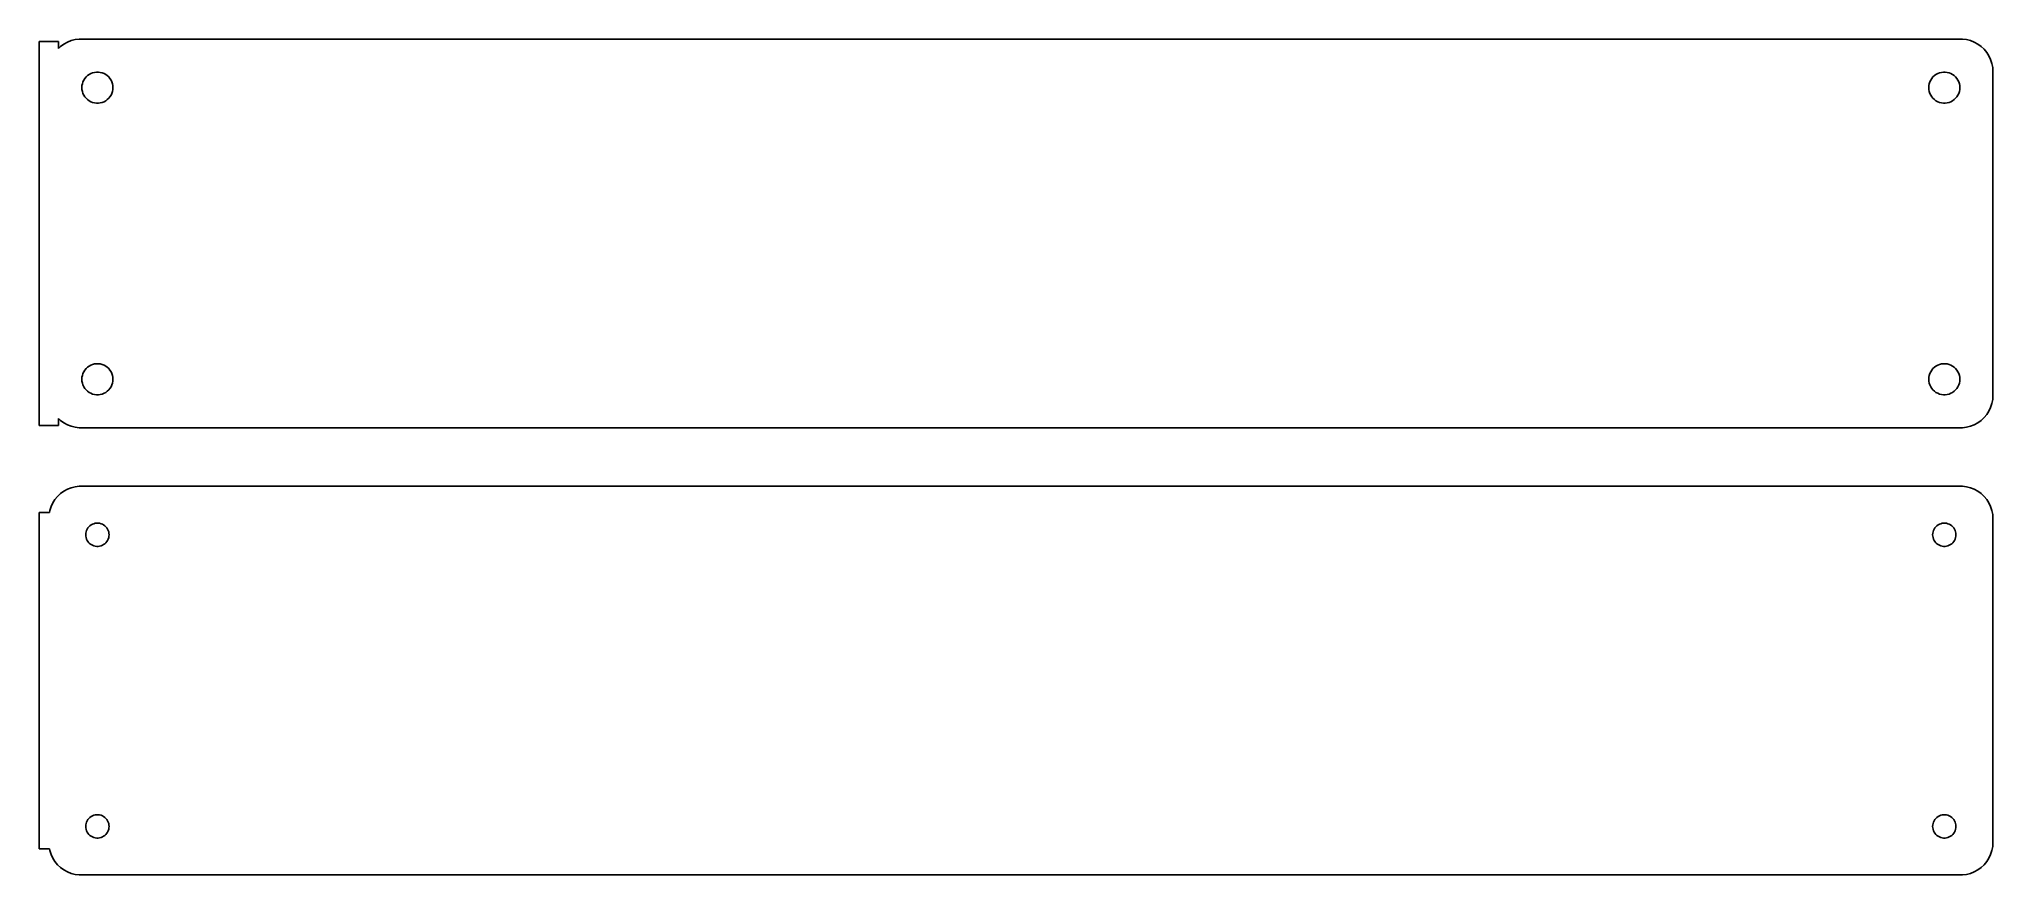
# Model space of a CAD drawing. Header units: metres. Extents: x -152 to 150, y 39 to 168.
import ezdxf

# ---------------------------------------------------------------- set-up
doc = ezdxf.new("R2010")
doc.units = ezdxf.units.M

msp = doc.modelspace()

# ---------------------------------------------------------------- linework, layer by layer
for p, q in [((-148.5, 167.615), (-151.5, 167.615)), ((-151.5, 167.615), (-151.5, 108.385)), ((-148.5, 166.559), (-148.5, 167.615)), ((-148.187, 166.853), (-148.5, 166.559)), ((-147.679, 167.222), (-148.187, 166.853)), ((-147.129, 167.524), (-147.679, 167.222)), ((-146.545, 167.755), (-147.129, 167.524)), ((-145.937, 167.911), (-146.545, 167.755)), ((-145.314, 167.99), (-145.937, 167.911)), ((145.314, 167.99), (-145.314, 167.99)), ((145.937, 167.911), (145.314, 167.99)), ((146.545, 167.755), (145.937, 167.911)), ((147.129, 167.524), (146.545, 167.755)), ((147.679, 167.222), (147.129, 167.524)), ((148.187, 166.853), (147.679, 167.222)), ((148.645, 166.423), (148.187, 166.853)), ((149.045, 165.939), (148.645, 166.423)), ((149.382, 165.409), (149.045, 165.939)), ((-143.242, 162.783), (-142.95, 162.857)), ((-142.95, 162.857), (-142.651, 162.895)), ((-142.651, 162.895), (-142.349, 162.895)), ((-142.349, 162.895), (-142.05, 162.857)), ((-142.05, 162.857), (-141.758, 162.783)), ((141.758, 162.783), (142.05, 162.857)), ((142.05, 162.857), (142.349, 162.895)), ((142.349, 162.895), (142.651, 162.895)), ((142.651, 162.895), (142.95, 162.857)), ((142.95, 162.857), (143.242, 162.783)), ((149.649, 164.841), (149.382, 165.409)), ((149.843, 164.243), (149.649, 164.841)), ((149.961, 163.627), (149.843, 164.243)), ((150, 163), (149.961, 163.627)), ((150, 113), (150, 163)), ((-144.9, 160.5), (-144.881, 160.801)), ((-144.881, 160.199), (-144.9, 160.5)), ((-144.881, 160.801), (-144.825, 161.097)), ((-144.825, 159.903), (-144.881, 160.199)), ((-144.825, 161.097), (-144.731, 161.383)), ((-144.731, 159.617), (-144.825, 159.903)), ((-144.731, 161.383), (-144.603, 161.656)), ((-144.603, 161.656), (-144.442, 161.911)), ((-144.442, 161.911), (-144.25, 162.143)), ((-144.25, 162.143), (-144.03, 162.349)), ((-144.03, 162.349), (-143.786, 162.526)), ((-143.786, 162.526), (-143.522, 162.672)), ((-143.522, 162.672), (-143.242, 162.783)), ((-141.758, 162.783), (-141.478, 162.672)), ((-141.478, 162.672), (-141.214, 162.526)), ((-141.214, 162.526), (-140.97, 162.349)), ((-140.97, 162.349), (-140.75, 162.143)), ((-140.75, 162.143), (-140.558, 161.911)), ((-140.558, 161.911), (-140.397, 161.656)), ((-140.397, 161.656), (-140.269, 161.383)), ((-140.269, 161.383), (-140.175, 161.097)), ((-140.175, 159.903), (-140.269, 159.617)), ((-140.175, 161.097), (-140.119, 160.801)), ((-140.119, 160.199), (-140.175, 159.903)), ((-140.119, 160.801), (-140.1, 160.5)), ((-140.1, 160.5), (-140.119, 160.199)), ((140.1, 160.5), (140.119, 160.801)), ((140.119, 160.199), (140.1, 160.5)), ((140.119, 160.801), (140.175, 161.097)), ((140.175, 159.903), (140.119, 160.199)), ((140.175, 161.097), (140.269, 161.383)), ((140.269, 159.617), (140.175, 159.903)), ((140.269, 161.383), (140.397, 161.656)), ((140.397, 161.656), (140.558, 161.911)), ((140.558, 161.911), (140.75, 162.143)), ((140.75, 162.143), (140.97, 162.349)), ((140.97, 162.349), (141.214, 162.526)), ((141.214, 162.526), (141.478, 162.672)), ((141.478, 162.672), (141.758, 162.783)), ((143.242, 162.783), (143.522, 162.672)), ((143.522, 162.672), (143.786, 162.526)), ((143.786, 162.526), (144.03, 162.349)), ((144.03, 162.349), (144.25, 162.143)), ((144.25, 162.143), (144.442, 161.911)), ((144.442, 161.911), (144.603, 161.656)), ((144.603, 161.656), (144.731, 161.383)), ((144.731, 161.383), (144.825, 161.097)), ((144.825, 159.903), (144.731, 159.617)), ((144.825, 161.097), (144.881, 160.801)), ((144.881, 160.199), (144.825, 159.903)), ((144.881, 160.801), (144.9, 160.5)), ((144.9, 160.5), (144.881, 160.199)), ((-144.603, 159.344), (-144.731, 159.617)), ((-144.442, 159.089), (-144.603, 159.344)), ((-144.25, 158.857), (-144.442, 159.089)), ((-144.03, 158.651), (-144.25, 158.857)), ((-143.786, 158.474), (-144.03, 158.651)), ((-143.522, 158.328), (-143.786, 158.474)), ((-143.242, 158.217), (-143.522, 158.328)), ((-142.95, 158.143), (-143.242, 158.217)), ((-142.651, 158.105), (-142.95, 158.143)), ((-142.349, 158.105), (-142.651, 158.105)), ((-142.05, 158.143), (-142.349, 158.105)), ((-141.758, 158.217), (-142.05, 158.143)), ((-141.478, 158.328), (-141.758, 158.217)), ((-141.214, 158.474), (-141.478, 158.328)), ((-140.97, 158.651), (-141.214, 158.474)), ((-140.75, 158.857), (-140.97, 158.651)), ((-140.558, 159.089), (-140.75, 158.857)), ((-140.397, 159.344), (-140.558, 159.089)), ((-140.269, 159.617), (-140.397, 159.344)), ((140.397, 159.344), (140.269, 159.617)), ((140.558, 159.089), (140.397, 159.344)), ((140.75, 158.857), (140.558, 159.089)), ((140.97, 158.651), (140.75, 158.857)), ((141.214, 158.474), (140.97, 158.651)), ((141.478, 158.328), (141.214, 158.474)), ((141.758, 158.217), (141.478, 158.328)), ((142.05, 158.143), (141.758, 158.217)), ((142.349, 158.105), (142.05, 158.143)), ((142.651, 158.105), (142.349, 158.105)), ((142.95, 158.143), (142.651, 158.105)), ((143.242, 158.217), (142.95, 158.143)), ((143.522, 158.328), (143.242, 158.217)), ((143.786, 158.474), (143.522, 158.328)), ((144.03, 158.651), (143.786, 158.474)), ((144.25, 158.857), (144.03, 158.651)), ((144.442, 159.089), (144.25, 158.857)), ((144.603, 159.344), (144.442, 159.089)), ((144.731, 159.617), (144.603, 159.344)), ((-143.786, 117.526), (-143.522, 117.672)), ((-143.522, 117.672), (-143.242, 117.783)), ((-143.242, 117.783), (-142.95, 117.857)), ((-142.95, 117.857), (-142.651, 117.895)), ((-142.651, 117.895), (-142.349, 117.895)), ((-142.349, 117.895), (-142.05, 117.857)), ((-142.05, 117.857), (-141.758, 117.783)), ((-141.758, 117.783), (-141.478, 117.672)), ((-141.478, 117.672), (-141.214, 117.526)), ((141.214, 117.526), (141.478, 117.672)), ((141.478, 117.672), (141.758, 117.783)), ((141.758, 117.783), (142.05, 117.857)), ((142.05, 117.857), (142.349, 117.895)), ((142.349, 117.895), (142.651, 117.895)), ((142.651, 117.895), (142.95, 117.857)), ((142.95, 117.857), (143.242, 117.783)), ((143.242, 117.783), (143.522, 117.672)), ((143.522, 117.672), (143.786, 117.526)), ((-144.9, 115.5), (-144.881, 115.801)), ((-144.881, 115.199), (-144.9, 115.5)), ((-144.881, 115.801), (-144.825, 116.097)), ((-144.825, 114.903), (-144.881, 115.199)), ((-144.825, 116.097), (-144.731, 116.383)), ((-144.731, 114.617), (-144.825, 114.903)), ((-144.731, 116.383), (-144.603, 116.656)), ((-144.603, 114.344), (-144.731, 114.617)), ((-144.603, 116.656), (-144.442, 116.911)), ((-144.442, 116.911), (-144.25, 117.143)), ((-144.25, 117.143), (-144.03, 117.349)), ((-144.03, 117.349), (-143.786, 117.526)), ((-141.214, 117.526), (-140.97, 117.349)), ((-140.97, 117.349), (-140.75, 117.143)), ((-140.75, 117.143), (-140.558, 116.911)), ((-140.558, 116.911), (-140.397, 116.656)), ((-140.397, 116.656), (-140.269, 116.383)), ((-140.269, 114.617), (-140.397, 114.344)), ((-140.269, 116.383), (-140.175, 116.097)), ((-140.175, 114.903), (-140.269, 114.617)), ((-140.175, 116.097), (-140.119, 115.801)), ((-140.119, 115.199), (-140.175, 114.903)), ((-140.119, 115.801), (-140.1, 115.5)), ((-140.1, 115.5), (-140.119, 115.199)), ((140.1, 115.5), (140.119, 115.801)), ((140.119, 115.199), (140.1, 115.5)), ((140.119, 115.801), (140.175, 116.097)), ((140.175, 114.903), (140.119, 115.199)), ((140.175, 116.097), (140.269, 116.383)), ((140.269, 114.617), (140.175, 114.903)), ((140.269, 116.383), (140.397, 116.656)), ((140.397, 114.344), (140.269, 114.617)), ((140.397, 116.656), (140.558, 116.911)), ((140.558, 116.911), (140.75, 117.143)), ((140.75, 117.143), (140.97, 117.349)), ((140.97, 117.349), (141.214, 117.526)), ((143.786, 117.526), (144.03, 117.349)), ((144.03, 117.349), (144.25, 117.143)), ((144.25, 117.143), (144.442, 116.911)), ((144.442, 116.911), (144.603, 116.656)), ((144.603, 116.656), (144.731, 116.383)), ((144.731, 114.617), (144.603, 114.344)), ((144.731, 116.383), (144.825, 116.097)), ((144.825, 114.903), (144.731, 114.617)), ((144.825, 116.097), (144.881, 115.801)), ((144.881, 115.199), (144.825, 114.903)), ((144.881, 115.801), (144.9, 115.5)), ((144.9, 115.5), (144.881, 115.199)), ((-144.442, 114.089), (-144.603, 114.344)), ((-144.25, 113.857), (-144.442, 114.089)), ((-144.03, 113.651), (-144.25, 113.857)), ((-143.786, 113.474), (-144.03, 113.651)), ((-143.522, 113.328), (-143.786, 113.474)), ((-143.242, 113.217), (-143.522, 113.328)), ((-142.95, 113.143), (-143.242, 113.217)), ((-142.651, 113.105), (-142.95, 113.143)), ((-142.349, 113.105), (-142.651, 113.105)), ((-142.05, 113.143), (-142.349, 113.105)), ((-141.758, 113.217), (-142.05, 113.143)), ((-141.478, 113.328), (-141.758, 113.217)), ((-141.214, 113.474), (-141.478, 113.328)), ((-140.97, 113.651), (-141.214, 113.474)), ((-140.75, 113.857), (-140.97, 113.651)), ((-140.558, 114.089), (-140.75, 113.857)), ((-140.397, 114.344), (-140.558, 114.089)), ((140.558, 114.089), (140.397, 114.344)), ((140.75, 113.857), (140.558, 114.089)), ((140.97, 113.651), (140.75, 113.857)), ((141.214, 113.474), (140.97, 113.651)), ((141.478, 113.328), (141.214, 113.474)), ((141.758, 113.217), (141.478, 113.328)), ((142.05, 113.143), (141.758, 113.217)), ((142.349, 113.105), (142.05, 113.143)), ((142.651, 113.105), (142.349, 113.105)), ((142.95, 113.143), (142.651, 113.105)), ((143.242, 113.217), (142.95, 113.143)), ((143.522, 113.328), (143.242, 113.217)), ((143.786, 113.474), (143.522, 113.328)), ((144.03, 113.651), (143.786, 113.474)), ((144.25, 113.857), (144.03, 113.651)), ((144.442, 114.089), (144.25, 113.857)), ((144.603, 114.344), (144.442, 114.089)), ((149.649, 111.159), (149.843, 111.757)), ((149.843, 111.757), (149.961, 112.373)), ((149.961, 112.373), (150, 113)), ((-148.5, 108.385), (-148.5, 109.441)), ((-148.5, 109.441), (-148.187, 109.147)), ((-148.187, 109.147), (-147.679, 108.778)), ((-147.679, 108.778), (-147.129, 108.476)), ((147.129, 108.476), (147.679, 108.778)), ((147.679, 108.778), (148.187, 109.147)), ((148.187, 109.147), (148.645, 109.577)), ((148.645, 109.577), (149.045, 110.061)), ((149.045, 110.061), (149.382, 110.591)), ((149.382, 110.591), (149.649, 111.159)), ((-151.5, 108.385), (-148.5, 108.385)), ((-147.129, 108.476), (-146.545, 108.245)), ((-146.545, 108.245), (-145.937, 108.089)), ((-145.937, 108.089), (-145.314, 108.01)), ((-145.314, 108.01), (145.314, 108.01)), ((145.314, 108.01), (145.937, 108.089)), ((145.937, 108.089), (146.545, 108.245)), ((146.545, 108.245), (147.129, 108.476)), ((-149.045, 96.9389), (-149.382, 96.4088)), ((-148.645, 97.4227), (-149.045, 96.9389)), ((-148.187, 97.8526), (-148.645, 97.4227)), ((-147.679, 98.2216), (-148.187, 97.8526)), ((-147.129, 98.5241), (-147.679, 98.2216)), ((-146.545, 98.7553), (-147.129, 98.5241)), ((-145.937, 98.9114), (-146.545, 98.7553)), ((-145.314, 98.9901), (-145.937, 98.9114)), ((145.314, 98.9901), (-145.314, 98.9901)), ((145.937, 98.9114), (145.314, 98.9901)), ((146.545, 98.7553), (145.937, 98.9114)), ((147.129, 98.5241), (146.545, 98.7553)), ((147.679, 98.2216), (147.129, 98.5241)), ((148.187, 97.8526), (147.679, 98.2216)), ((148.645, 97.4227), (148.187, 97.8526)), ((149.045, 96.9389), (148.645, 97.4227)), ((149.382, 96.4088), (149.045, 96.9389)), ((-149.9, 94.9442), (-151.5, 94.9442)), ((-151.5, 94.9442), (-151.5, 43.0558)), ((-149.843, 95.2434), (-149.9, 94.9442)), ((-149.649, 95.8406), (-149.843, 95.2434)), ((-149.382, 96.4088), (-149.649, 95.8406)), ((149.649, 95.8406), (149.382, 96.4088)), ((149.843, 95.2434), (149.649, 95.8406)), ((149.961, 94.6267), (149.843, 95.2434)), ((150, 94), (149.961, 94.6267)), ((150, 44), (150, 94)), ((-144.3, 91.5), (-144.286, 91.7256)), ((-144.286, 91.2744), (-144.3, 91.5)), ((-144.286, 91.7256), (-144.243, 91.9476)), ((-144.243, 91.0524), (-144.286, 91.2744)), ((-144.243, 91.9476), (-144.174, 92.1626)), ((-144.174, 90.8374), (-144.243, 91.0524)), ((-144.174, 92.1626), (-144.077, 92.3672)), ((-144.077, 90.6328), (-144.174, 90.8374)), ((-144.077, 92.3672), (-143.956, 92.558)), ((-143.956, 90.442), (-144.077, 90.6328)), ((-143.956, 92.558), (-143.812, 92.7322)), ((-143.812, 92.7322), (-143.647, 92.8869)), ((-143.647, 92.8869), (-143.464, 93.0198)), ((-143.464, 93.0198), (-143.266, 93.1287)), ((-143.266, 93.1287), (-143.056, 93.2119)), ((-143.056, 93.2119), (-142.837, 93.2681)), ((-142.837, 93.2681), (-142.613, 93.2964)), ((-142.613, 93.2964), (-142.387, 93.2964)), ((-142.387, 93.2964), (-142.163, 93.2681)), ((-142.163, 93.2681), (-141.944, 93.2119)), ((-141.944, 93.2119), (-141.734, 93.1287)), ((-141.734, 93.1287), (-141.536, 93.0198)), ((-141.536, 93.0198), (-141.353, 92.8869)), ((-141.353, 92.8869), (-141.188, 92.7322)), ((-141.188, 92.7322), (-141.044, 92.558)), ((-141.044, 92.558), (-140.923, 92.3672)), ((-140.923, 90.6328), (-141.044, 90.442)), ((-140.923, 92.3672), (-140.826, 92.1626)), ((-140.826, 90.8374), (-140.923, 90.6328)), ((-140.826, 92.1626), (-140.757, 91.9476)), ((-140.757, 91.0524), (-140.826, 90.8374)), ((-140.757, 91.9476), (-140.714, 91.7256)), ((-140.714, 91.2744), (-140.757, 91.0524)), ((-140.714, 91.7256), (-140.7, 91.5)), ((-140.7, 91.5), (-140.714, 91.2744)), ((140.7, 91.5), (140.714, 91.7256)), ((140.714, 91.2744), (140.7, 91.5)), ((140.714, 91.7256), (140.757, 91.9476)), ((140.757, 91.0524), (140.714, 91.2744)), ((140.757, 91.9476), (140.826, 92.1626)), ((140.826, 90.8374), (140.757, 91.0524)), ((140.826, 92.1626), (140.923, 92.3672)), ((140.923, 90.6328), (140.826, 90.8374)), ((140.923, 92.3672), (141.044, 92.558)), ((141.044, 90.442), (140.923, 90.6328)), ((141.044, 92.558), (141.188, 92.7322)), ((141.188, 92.7322), (141.353, 92.8869)), ((141.353, 92.8869), (141.536, 93.0198)), ((141.536, 93.0198), (141.734, 93.1287)), ((141.734, 93.1287), (141.944, 93.2119)), ((141.944, 93.2119), (142.163, 93.2681)), ((142.163, 93.2681), (142.387, 93.2964)), ((142.387, 93.2964), (142.613, 93.2964)), ((142.613, 93.2964), (142.837, 93.2681)), ((142.837, 93.2681), (143.056, 93.2119)), ((143.056, 93.2119), (143.266, 93.1287)), ((143.266, 93.1287), (143.464, 93.0198)), ((143.464, 93.0198), (143.647, 92.8869)), ((143.647, 92.8869), (143.812, 92.7322)), ((143.812, 92.7322), (143.956, 92.558)), ((143.956, 92.558), (144.077, 92.3672)), ((144.077, 90.6328), (143.956, 90.442)), ((144.077, 92.3672), (144.174, 92.1626)), ((144.174, 90.8374), (144.077, 90.6328)), ((144.174, 92.1626), (144.243, 91.9476)), ((144.243, 91.0524), (144.174, 90.8374)), ((144.243, 91.9476), (144.286, 91.7256)), ((144.286, 91.2744), (144.243, 91.0524)), ((144.286, 91.7256), (144.3, 91.5)), ((144.3, 91.5), (144.286, 91.2744)), ((-143.812, 90.2678), (-143.956, 90.442)), ((-143.647, 90.1131), (-143.812, 90.2678)), ((-143.464, 89.9802), (-143.647, 90.1131)), ((-143.266, 89.8713), (-143.464, 89.9802)), ((-143.056, 89.7881), (-143.266, 89.8713)), ((-142.837, 89.7319), (-143.056, 89.7881)), ((-142.613, 89.7036), (-142.837, 89.7319)), ((-142.387, 89.7036), (-142.613, 89.7036)), ((-142.163, 89.7319), (-142.387, 89.7036)), ((-141.944, 89.7881), (-142.163, 89.7319)), ((-141.734, 89.8713), (-141.944, 89.7881)), ((-141.536, 89.9802), (-141.734, 89.8713)), ((-141.353, 90.1131), (-141.536, 89.9802)), ((-141.188, 90.2678), (-141.353, 90.1131)), ((-141.044, 90.442), (-141.188, 90.2678)), ((141.188, 90.2678), (141.044, 90.442)), ((141.353, 90.1131), (141.188, 90.2678)), ((141.536, 89.9802), (141.353, 90.1131)), ((141.734, 89.8713), (141.536, 89.9802)), ((141.944, 89.7881), (141.734, 89.8713)), ((142.163, 89.7319), (141.944, 89.7881)), ((142.387, 89.7036), (142.163, 89.7319)), ((142.613, 89.7036), (142.387, 89.7036)), ((142.837, 89.7319), (142.613, 89.7036)), ((143.056, 89.7881), (142.837, 89.7319)), ((143.266, 89.8713), (143.056, 89.7881)), ((143.464, 89.9802), (143.266, 89.8713)), ((143.647, 90.1131), (143.464, 89.9802)), ((143.812, 90.2678), (143.647, 90.1131)), ((143.956, 90.442), (143.812, 90.2678)), ((-143.056, 48.2119), (-142.837, 48.2681)), ((-142.837, 48.2681), (-142.613, 48.2964)), ((-142.613, 48.2964), (-142.387, 48.2964)), ((-142.387, 48.2964), (-142.163, 48.2681)), ((-142.163, 48.2681), (-141.944, 48.2119)), ((141.944, 48.2119), (142.163, 48.2681)), ((142.163, 48.2681), (142.387, 48.2964)), ((142.387, 48.2964), (142.613, 48.2964)), ((142.613, 48.2964), (142.837, 48.2681)), ((142.837, 48.2681), (143.056, 48.2119)), ((-144.3, 46.5), (-144.286, 46.7256)), ((-144.286, 46.2744), (-144.3, 46.5)), ((-144.286, 46.7256), (-144.243, 46.9476)), ((-144.243, 46.0524), (-144.286, 46.2744)), ((-144.243, 46.9476), (-144.174, 47.1626)), ((-144.174, 45.8374), (-144.243, 46.0524)), ((-144.174, 47.1626), (-144.077, 47.3672)), ((-144.077, 45.6328), (-144.174, 45.8374)), ((-144.077, 47.3672), (-143.956, 47.558)), ((-143.956, 45.442), (-144.077, 45.6328)), ((-143.956, 47.558), (-143.812, 47.7322)), ((-143.812, 45.2678), (-143.956, 45.442)), ((-143.812, 47.7322), (-143.647, 47.8869)), ((-143.647, 45.1131), (-143.812, 45.2678)), ((-143.647, 47.8869), (-143.464, 48.0198)), ((-143.464, 48.0198), (-143.266, 48.1287)), ((-143.266, 48.1287), (-143.056, 48.2119)), ((-141.944, 48.2119), (-141.734, 48.1287)), ((-141.734, 48.1287), (-141.536, 48.0198)), ((-141.536, 48.0198), (-141.353, 47.8869)), ((-141.353, 47.8869), (-141.188, 47.7322)), ((-141.188, 45.2678), (-141.353, 45.1131)), ((-141.188, 47.7322), (-141.044, 47.558)), ((-141.044, 45.442), (-141.188, 45.2678)), ((-141.044, 47.558), (-140.923, 47.3672)), ((-140.923, 45.6328), (-141.044, 45.442)), ((-140.923, 47.3672), (-140.826, 47.1626)), ((-140.826, 45.8374), (-140.923, 45.6328)), ((-140.826, 47.1626), (-140.757, 46.9476)), ((-140.757, 46.0524), (-140.826, 45.8374)), ((-140.757, 46.9476), (-140.714, 46.7256)), ((-140.714, 46.2744), (-140.757, 46.0524)), ((-140.714, 46.7256), (-140.7, 46.5)), ((-140.7, 46.5), (-140.714, 46.2744)), ((140.7, 46.5), (140.714, 46.7256)), ((140.714, 46.2744), (140.7, 46.5)), ((140.714, 46.7256), (140.757, 46.9476)), ((140.757, 46.0524), (140.714, 46.2744)), ((140.757, 46.9476), (140.826, 47.1626)), ((140.826, 45.8374), (140.757, 46.0524)), ((140.826, 47.1626), (140.923, 47.3672)), ((140.923, 45.6328), (140.826, 45.8374)), ((140.923, 47.3672), (141.044, 47.558)), ((141.044, 45.442), (140.923, 45.6328)), ((141.044, 47.558), (141.188, 47.7322)), ((141.188, 45.2678), (141.044, 45.442)), ((141.188, 47.7322), (141.353, 47.8869)), ((141.353, 45.1131), (141.188, 45.2678)), ((141.353, 47.8869), (141.536, 48.0198)), ((141.536, 48.0198), (141.734, 48.1287)), ((141.734, 48.1287), (141.944, 48.2119)), ((143.056, 48.2119), (143.266, 48.1287)), ((143.266, 48.1287), (143.464, 48.0198)), ((143.464, 48.0198), (143.647, 47.8869)), ((143.647, 47.8869), (143.812, 47.7322)), ((143.812, 45.2678), (143.647, 45.1131)), ((143.812, 47.7322), (143.956, 47.558)), ((143.956, 45.442), (143.812, 45.2678)), ((143.956, 47.558), (144.077, 47.3672)), ((144.077, 45.6328), (143.956, 45.442)), ((144.077, 47.3672), (144.174, 47.1626)), ((144.174, 45.8374), (144.077, 45.6328)), ((144.174, 47.1626), (144.243, 46.9476)), ((144.243, 46.0524), (144.174, 45.8374)), ((144.243, 46.9476), (144.286, 46.7256)), ((144.286, 46.2744), (144.243, 46.0524)), ((144.286, 46.7256), (144.3, 46.5)), ((144.3, 46.5), (144.286, 46.2744)), ((-151.5, 43.0558), (-149.9, 43.0558)), ((-149.9, 43.0558), (-149.843, 42.7566)), ((-149.843, 42.7566), (-149.649, 42.1594)), ((-143.464, 44.9802), (-143.647, 45.1131)), ((-143.266, 44.8713), (-143.464, 44.9802)), ((-143.056, 44.7881), (-143.266, 44.8713)), ((-142.837, 44.7319), (-143.056, 44.7881)), ((-142.613, 44.7036), (-142.837, 44.7319)), ((-142.387, 44.7036), (-142.613, 44.7036)), ((-142.163, 44.7319), (-142.387, 44.7036)), ((-141.944, 44.7881), (-142.163, 44.7319)), ((-141.734, 44.8713), (-141.944, 44.7881)), ((-141.536, 44.9802), (-141.734, 44.8713)), ((-141.353, 45.1131), (-141.536, 44.9802)), ((141.536, 44.9802), (141.353, 45.1131)), ((141.734, 44.8713), (141.536, 44.9802)), ((141.944, 44.7881), (141.734, 44.8713)), ((142.163, 44.7319), (141.944, 44.7881)), ((142.387, 44.7036), (142.163, 44.7319)), ((142.613, 44.7036), (142.387, 44.7036)), ((142.837, 44.7319), (142.613, 44.7036)), ((143.056, 44.7881), (142.837, 44.7319)), ((143.266, 44.8713), (143.056, 44.7881)), ((143.464, 44.9802), (143.266, 44.8713)), ((143.647, 45.1131), (143.464, 44.9802)), ((149.649, 42.1594), (149.843, 42.7566)), ((149.843, 42.7566), (149.961, 43.3733)), ((149.961, 43.3733), (150, 44)), ((-149.649, 42.1594), (-149.382, 41.5912)), ((-149.382, 41.5912), (-149.045, 41.0611)), ((-149.045, 41.0611), (-148.645, 40.5773)), ((-148.645, 40.5773), (-148.187, 40.1474)), ((-148.187, 40.1474), (-147.679, 39.7784)), ((-147.679, 39.7784), (-147.129, 39.4759)), ((-147.129, 39.4759), (-146.545, 39.2447)), ((-146.545, 39.2447), (-145.937, 39.0886)), ((145.937, 39.0886), (146.545, 39.2447)), ((146.545, 39.2447), (147.129, 39.4759)), ((147.129, 39.4759), (147.679, 39.7784)), ((147.679, 39.7784), (148.187, 40.1474)), ((148.187, 40.1474), (148.645, 40.5773)), ((148.645, 40.5773), (149.045, 41.0611)), ((149.045, 41.0611), (149.382, 41.5912)), ((149.382, 41.5912), (149.649, 42.1594)), ((-145.937, 39.0886), (-145.314, 39.0099)), ((-145.314, 39.0099), (145.314, 39.0099)), ((145.314, 39.0099), (145.937, 39.0886))]:
    msp.add_line(p, q)

doc.saveas('drawing.dxf')
